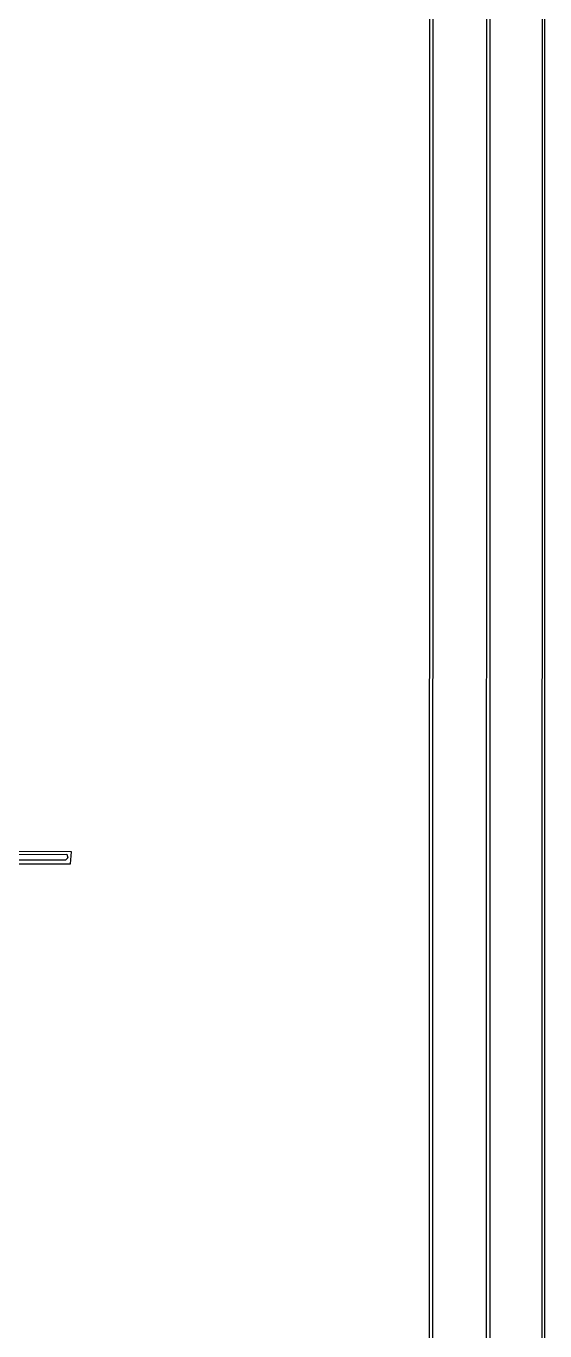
# Model space of a CAD drawing. Extents: x 17 to 323, y -435 to -5.
# Drawn here: x 279 to 322.7, y -219.8 to -109.7 of the extents above; entities that cross this region are included whole.
import ezdxf

# ---------------------------------------------------------------- set-up
doc = ezdxf.new("R2010")
doc.units = 0

msp = doc.modelspace()

# ---------------------------------------------------------------- linework, layer by layer
at = {"layer": 'CONTOURS'}
for p, q in [((322.5, -5.1), (322.4, -434.6)), ((322.7, -434.9), (322.7, -4.7)), ((317.8, -9.8), (317.7, -429.9)), ((318.1, -430.2), (318.1, -9.5)), ((313.2, -425.6), (313.3, -14.3)), ((313, -14.6), (312.9, -375)), ((282.8, -179.4), (259.9, -179.3)), ((197, -179.7), (282.4, -179.6)), ((282.3, -180.1), (197.2, -180.1)), ((259.9, -180.4), (282.7, -180.4)), ((282.5, -179.9), (282.3, -180.1)), ((282.4, -179.6), (282.5, -179.9)), ((282.7, -180.4), (282.8, -179.4))]:
    msp.add_line(p, q, dxfattribs=at)

doc.saveas('drawing.dxf')
